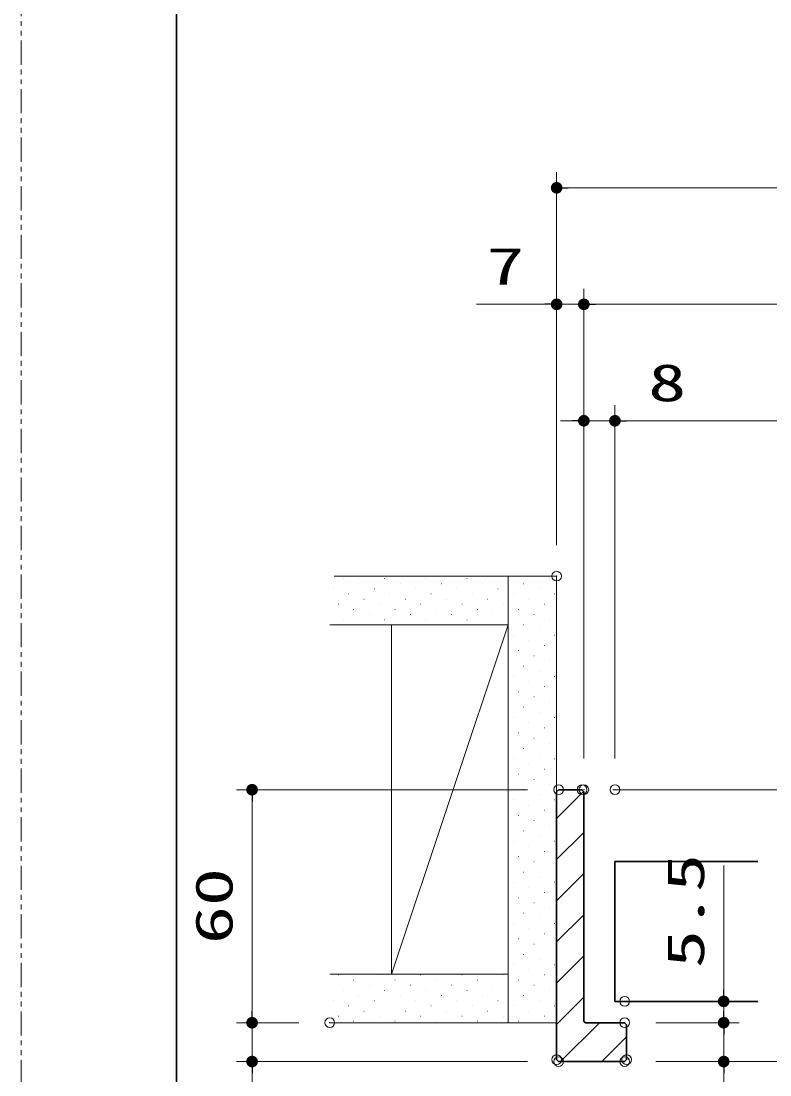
# Model space of a CAD drawing. Units: millimetres, scale not verified. Extents: x -1306 to 1306, y -607 to 607.
# Drawn here: x -1293 to -1100.2, y -316.6 to -45.2 of the extents above; entities that cross this region are included whole.
import ezdxf
from ezdxf.enums import TextEntityAlignment as Align

# ---------------------------------------------------------------- set-up
doc = ezdxf.new("R2010")
doc.units = ezdxf.units.MM
doc.header["$LTSCALE"] = 5
doc.header["$PDMODE"] = 32
doc.header["$PDSIZE"] = 2.5
doc.linetypes.add('USER2', pattern=[2.5, 1.25, -0.25, 0.25, -0.25, 0.25, -0.25])
for name, color, linetype, lineweight in [('0-2_線(白)', 7, 'Continuous', 30), ('0-3_線(黄)', 2, 'Continuous', 15), ('0-5_寸法線', 3, 'Continuous', 13), ('0-6_0', 3, 'Continuous', 25), ('0-7_DEFPOINTS', 7, 'Continuous', 5), ('0-9_ハッチング', 6, 'Continuous', 9), ('0-A_陰線', 1, 'USER2', 9), ('0-C_図面枠', 7, 'Continuous', 35)]:
    doc.layers.add(name, color=color, linetype=linetype, lineweight=lineweight)
doc.styles.add('ＭＳ ゴシック', font='')
doc.styles.get('ＭＳ ゴシック').set_extended_font_data('MS Gothic')

# ---------------------------------------------------------------- blocks, each defined once
blk = doc.blocks.new('_DOT')
at = {"layer": '0-6_0'}
blk.add_line((-2.5, 0), (-5, 0), dxfattribs=at)
for points in [[(0, 0), (-2.5, 0), (-2.48, 0.313)], [(0, 0), (-2.48, -0.313), (-2.5, 0)], [(0, 0), (-2.48, 0.313), (-2.421, 0.622)], [(0, 0), (-2.421, -0.622), (-2.48, -0.313)], [(0, 0), (-2.421, 0.622), (-2.324, 0.92)], [(0, 0), (-2.324, -0.92), (-2.421, -0.622)], [(0, 0), (-2.324, 0.92), (-2.191, 1.204)], [(0, 0), (-2.191, -1.204), (-2.324, -0.92)], [(0, 0), (-2.191, 1.204), (-2.023, 1.469)], [(0, 0), (-2.023, -1.469), (-2.191, -1.204)], [(0, 0), (-2.023, 1.469), (-1.822, 1.711)], [(0, 0), (-1.822, -1.711), (-2.023, -1.469)], [(0, 0), (-1.822, 1.711), (-1.594, 1.926)], [(0, 0), (-1.594, -1.926), (-1.822, -1.711)], [(0, 0), (-1.594, 1.926), (-1.34, 2.111)], [(0, 0), (-1.34, -2.111), (-1.594, -1.926)], [(0, 0), (-1.34, 2.111), (-1.064, 2.262)], [(0, 0), (-1.064, -2.262), (-1.34, -2.111)], [(0, 0), (-1.064, 2.262), (-0.773, 2.378)], [(0, 0), (-0.773, -2.378), (-1.064, -2.262)], [(0, 0), (-0.773, 2.378), (-0.468, 2.456)], [(0, 0), (-0.468, -2.456), (-0.773, -2.378)], [(0, 0), (-0.468, 2.456), (-0.157, 2.495)], [(0, 0), (-0.157, -2.495), (-0.468, -2.456)], [(0, 0), (-0.157, 2.495), (0.157, 2.495)], [(0, 0), (0.157, -2.495), (-0.157, -2.495)], [(0, 0), (0.157, 2.495), (0.468, 2.456)], [(0, 0), (0.468, 2.456), (0.773, 2.378)], [(0, 0), (0.773, 2.378), (1.064, 2.262)], [(0, 0), (1.064, 2.262), (1.34, 2.111)], [(0, 0), (1.34, 2.111), (1.594, 1.926)], [(0, 0), (1.594, 1.926), (1.822, 1.711)], [(0, 0), (1.822, 1.711), (2.023, 1.469)], [(0, 0), (2.023, 1.469), (2.191, 1.204)], [(0, 0), (2.191, 1.204), (2.324, 0.92)], [(0, 0), (2.324, 0.92), (2.421, 0.622)], [(0, 0), (2.421, 0.622), (2.48, 0.313)], [(0, 0), (2.48, 0.313), (2.5, 0)], [(0, 0), (0.468, -2.456), (0.157, -2.495)], [(0, 0), (0.773, -2.378), (0.468, -2.456)], [(0, 0), (1.064, -2.262), (0.773, -2.378)], [(0, 0), (1.34, -2.111), (1.064, -2.262)], [(0, 0), (1.594, -1.926), (1.34, -2.111)], [(0, 0), (1.822, -1.711), (1.594, -1.926)], [(0, 0), (2.023, -1.469), (1.822, -1.711)], [(0, 0), (2.191, -1.204), (2.023, -1.469)], [(0, 0), (2.324, -0.92), (2.191, -1.204)], [(0, 0), (2.421, -0.622), (2.324, -0.92)], [(0, 0), (2.48, -0.313), (2.421, -0.622)], [(0, 0), (2.5, 0), (2.48, -0.313)]]:
    blk.add_solid(points, dxfattribs=at)

msp = doc.modelspace()

# ---------------------------------------------------------------- linework, layer by layer
at = {"layer": '0-2_線(白)'}
for p, q in [((-1140.117, -261.684), (-1103.367, -261.684)), ((-1140.117, -297.684), (-1140.117, -261.684)), ((-1140.117, -297.684), (-1103.367, -297.684)), ((-1137.117, -312.682), (-1137.117, -303.682)), ((-1137.617, -313.182), (-1137.117, -312.682))]:
    msp.add_line(p, q, dxfattribs=at)
for points in [[(-1148.117, -302.682), (-1148.117, -243.682), (-1148.617, -243.182), (-1154.617, -243.182), (-1155.117, -243.682), (-1155.117, -312.682)], [(-1137.117, -303.682), (-1137.617, -303.182), (-1147.617, -303.182)], [(-1155.117, -312.682), (-1154.617, -313.182), (-1137.617, -313.182)]]:
    msp.add_lwpolyline(points, dxfattribs=at)
msp.add_arc((-1147.617, -302.682), 0.5, 180, 270, dxfattribs=at)
at = {"layer": '0-3_線(黄)'}
for p, q in [((-1212.34, -188.182), (-1155.117, -188.182)), ((-1167.617, -188.182), (-1167.617, -303.182)), ((-1155.117, -243.682), (-1155.117, -188.182)), ((-1213.507, -200.682), (-1167.617, -200.682)), ((-1197.617, -290.682), (-1167.617, -200.682)), ((-1197.617, -200.682), (-1197.617, -290.682)), ((-1213.507, -290.682), (-1167.617, -290.682)), ((-1213.507, -303.182), (-1155.117, -303.182))]:
    msp.add_line(p, q, dxfattribs=at)
at = {"layer": '0-5_寸法線'}
for p, q in [((-1155.117, -180.182), (-1155.117, -84.182)), ((-1152.117, -88.182), (-314.117, -88.182)), ((-1155.117, -180.182), (-1155.117, -114.182)), ((-1148.117, -235.182), (-1148.117, -114.182)), ((-1148.117, -235.182), (-1148.117, -114.182)), ((-1158.117, -118.182), (-1175.784, -118.182)), ((-1148.117, -118.182), (-1155.117, -118.182)), ((-1145.117, -118.182), (-321.117, -118.182)), ((-1145.117, -118.182), (-1142.117, -118.182)), ((-1148.117, -235.182), (-1148.117, -144.182)), ((-1140.117, -235.182), (-1140.117, -144.182)), ((-1140.117, -235.182), (-1140.117, -144.182)), ((-1151.117, -148.182), (-1154.117, -148.182)), ((-1148.117, -148.182), (-1140.117, -148.182)), ((-1137.117, -148.182), (-941.117, -148.182)), ((-1137.117, -148.182), (-1119.451, -148.182)), ((-1162.617, -243.182), (-1237.507, -243.182)), ((-1140.617, -243.182), (-1078.117, -243.182)), ((-1233.507, -246.182), (-1233.507, -300.182)), ((-1112.117, -294.684), (-1112.117, -262.732)), ((-1233.507, -300.182), (-1233.507, -297.182)), ((-1129.617, -297.684), (-1108.117, -297.684)), ((-1112.117, -300.182), (-1112.117, -297.182)), ((-1112.117, -303.182), (-1112.117, -297.684)), ((-1221.507, -303.182), (-1237.507, -303.182)), ((-1221.507, -303.182), (-1237.507, -303.182)), ((-1233.507, -303.182), (-1233.507, -313.182)), ((-1129.617, -303.182), (-1108.117, -303.182)), ((-1129.617, -303.182), (-1108.117, -303.182)), ((-1112.117, -303.182), (-1112.117, -313.182)), ((-1112.117, -306.182), (-1112.117, -309.182)), ((-1162.617, -313.182), (-1237.507, -313.182)), ((-1129.617, -313.182), (-1108.117, -313.182)), ((-1129.617, -313.182), (-1078.117, -313.182)), ((-1233.507, -316.182), (-1233.507, -341.944)), ((-1112.117, -316.182), (-1112.117, -341.944))]:
    msp.add_line(p, q, dxfattribs=at)
at = {"layer": '0-7_DEFPOINTS'}
for p in [(-1155.117, -118.182), (-1148.117, -148.182), (-1155.117, -188.182), (-1154.617, -243.182), (-1148.617, -243.182), (-1148.117, -243.182), (-1140.117, -243.182), (-1137.617, -297.684), (-1112.117, -297.684), (-1233.507, -303.182), (-1213.507, -303.182), (-1137.617, -303.182), (-1233.507, -313.182), (-1155.117, -312.682), (-1154.617, -313.182), (-1137.617, -313.182), (-1137.117, -312.682), (-1112.117, -313.182)]:
    msp.add_point(p, dxfattribs=at)
at = {"layer": '0-9_ハッチング'}
for p, q in [((-1210.017, -188.799), (-1209.967, -188.799)), ((-1199.411, -188.799), (-1199.361, -188.799)), ((-1188.804, -188.799), (-1188.754, -188.799)), ((-1178.197, -188.799), (-1178.147, -188.799)), ((-1167.591, -188.799), (-1167.541, -188.799)), ((-1156.984, -188.799), (-1156.934, -188.799)), ((-1212.669, -191.45), (-1212.619, -191.45)), ((-1206.04, -190.125), (-1205.99, -190.125)), ((-1202.062, -191.45), (-1202.012, -191.45)), ((-1195.433, -190.125), (-1195.383, -190.125)), ((-1191.456, -191.45), (-1191.406, -191.45)), ((-1184.827, -190.125), (-1184.777, -190.125)), ((-1180.849, -191.45), (-1180.799, -191.45)), ((-1174.22, -190.125), (-1174.17, -190.125)), ((-1170.243, -191.45), (-1170.193, -191.45)), ((-1163.613, -190.125), (-1163.563, -190.125)), ((-1159.636, -191.45), (-1159.586, -191.45)), ((-1208.691, -192.776), (-1208.641, -192.776)), ((-1204.714, -194.102), (-1204.664, -194.102)), ((-1198.085, -192.776), (-1198.035, -192.776)), ((-1194.107, -194.102), (-1194.057, -194.102)), ((-1187.478, -192.776), (-1187.428, -192.776)), ((-1183.501, -194.102), (-1183.451, -194.102)), ((-1176.872, -192.776), (-1176.822, -192.776)), ((-1172.894, -194.102), (-1172.844, -194.102)), ((-1166.265, -192.776), (-1166.215, -192.776)), ((-1162.288, -194.102), (-1162.238, -194.102)), ((-1155.658, -192.776), (-1155.608, -192.776)), ((-1211.343, -195.428), (-1211.293, -195.428)), ((-1207.366, -196.754), (-1207.316, -196.754)), ((-1203.388, -198.079), (-1203.338, -198.079)), ((-1200.737, -195.428), (-1200.687, -195.428)), ((-1196.759, -196.754), (-1196.709, -196.754)), ((-1192.782, -198.079), (-1192.732, -198.079)), ((-1190.13, -195.428), (-1190.08, -195.428)), ((-1186.152, -196.754), (-1186.102, -196.754)), ((-1182.175, -198.079), (-1182.125, -198.079)), ((-1179.523, -195.428), (-1179.473, -195.428)), ((-1175.546, -196.754), (-1175.496, -196.754)), ((-1171.568, -198.079), (-1171.518, -198.079)), ((-1168.917, -195.428), (-1168.867, -195.428)), ((-1164.939, -196.754), (-1164.889, -196.754)), ((-1160.962, -198.079), (-1160.912, -198.079)), ((-1158.31, -195.428), (-1158.26, -195.428)), ((-1210.017, -199.405), (-1209.967, -199.405)), ((-1199.411, -199.405), (-1199.361, -199.405)), ((-1188.804, -199.405), (-1188.754, -199.405)), ((-1178.197, -199.405), (-1178.147, -199.405)), ((-1167.591, -199.405), (-1167.541, -199.405)), ((-1163.613, -200.731), (-1163.563, -200.731)), ((-1156.984, -199.405), (-1156.934, -199.405)), ((-1166.265, -203.383), (-1166.215, -203.383)), ((-1159.636, -202.057), (-1159.586, -202.057)), ((-1155.658, -203.383), (-1155.608, -203.383)), ((-1162.288, -204.709), (-1162.238, -204.709)), ((-1158.31, -206.034), (-1158.26, -206.034)), ((-1164.939, -207.36), (-1164.889, -207.36)), ((-1160.962, -208.686), (-1160.912, -208.686)), ((-1167.591, -210.012), (-1167.541, -210.012)), ((-1163.613, -211.338), (-1163.563, -211.338)), ((-1156.984, -210.012), (-1156.934, -210.012)), ((-1166.265, -213.989), (-1166.215, -213.989)), ((-1159.636, -212.664), (-1159.586, -212.664)), ((-1155.658, -213.989), (-1155.608, -213.989)), ((-1162.288, -215.315), (-1162.238, -215.315)), ((-1158.31, -216.641), (-1158.26, -216.641)), ((-1164.939, -217.967), (-1164.889, -217.967)), ((-1160.962, -219.293), (-1160.912, -219.293)), ((-1167.591, -220.619), (-1167.541, -220.619)), ((-1163.613, -221.944), (-1163.563, -221.944)), ((-1156.984, -220.619), (-1156.934, -220.619)), ((-1166.265, -224.596), (-1166.215, -224.596)), ((-1159.636, -223.27), (-1159.586, -223.27)), ((-1155.658, -224.596), (-1155.608, -224.596)), ((-1162.288, -225.922), (-1162.238, -225.922)), ((-1158.31, -227.248), (-1158.26, -227.248)), ((-1164.939, -228.573), (-1164.889, -228.573)), ((-1160.962, -229.899), (-1160.912, -229.899)), ((-1167.591, -231.225), (-1167.541, -231.225)), ((-1163.613, -232.551), (-1163.563, -232.551)), ((-1156.984, -231.225), (-1156.934, -231.225)), ((-1166.265, -235.203), (-1166.215, -235.203)), ((-1159.636, -233.877), (-1159.586, -233.877)), ((-1155.658, -235.203), (-1155.608, -235.203)), ((-1162.288, -236.528), (-1162.238, -236.528)), ((-1158.31, -237.854), (-1158.26, -237.854)), ((-1164.939, -239.18), (-1164.889, -239.18)), ((-1160.962, -240.506), (-1160.912, -240.506)), ((-1167.591, -241.832), (-1167.541, -241.832)), ((-1163.613, -243.158), (-1163.563, -243.158)), ((-1156.984, -241.832), (-1156.934, -241.832)), ((-1155.117, -250.571), (-1148.173, -243.627)), ((-1166.265, -245.809), (-1166.215, -245.809)), ((-1159.636, -244.483), (-1159.586, -244.483)), ((-1155.658, -245.809), (-1155.608, -245.809)), ((-1162.288, -247.135), (-1162.238, -247.135)), ((-1158.31, -248.461), (-1158.26, -248.461)), ((-1164.939, -249.787), (-1164.889, -249.787)), ((-1160.962, -251.112), (-1160.912, -251.112)), ((-1167.591, -252.438), (-1167.541, -252.438)), ((-1163.613, -253.764), (-1163.563, -253.764)), ((-1159.636, -255.09), (-1159.586, -255.09)), ((-1156.984, -252.438), (-1156.934, -252.438)), ((-1155.117, -261.178), (-1148.117, -254.178)), ((-1166.265, -256.416), (-1166.215, -256.416)), ((-1162.288, -257.742), (-1162.238, -257.742)), ((-1155.658, -256.416), (-1155.608, -256.416)), ((-1164.939, -260.393), (-1164.889, -260.393)), ((-1158.31, -259.067), (-1158.26, -259.067)), ((-1167.591, -263.045), (-1167.541, -263.045)), ((-1160.962, -261.719), (-1160.912, -261.719)), ((-1156.984, -263.045), (-1156.934, -263.045)), ((-1163.613, -264.371), (-1163.563, -264.371)), ((-1159.636, -265.697), (-1159.586, -265.697)), ((-1155.117, -271.785), (-1148.117, -264.785)), ((-1166.265, -267.022), (-1166.215, -267.022)), ((-1162.288, -268.348), (-1162.238, -268.348)), ((-1155.658, -267.022), (-1155.608, -267.022)), ((-1164.939, -271), (-1164.889, -271)), ((-1158.31, -269.674), (-1158.26, -269.674)), ((-1167.591, -273.652), (-1167.541, -273.652)), ((-1160.962, -272.326), (-1160.912, -272.326)), ((-1156.984, -273.652), (-1156.934, -273.652)), ((-1163.613, -274.977), (-1163.563, -274.977)), ((-1159.636, -276.303), (-1159.586, -276.303)), ((-1155.117, -282.391), (-1148.117, -275.391)), ((-1166.265, -277.629), (-1166.215, -277.629)), ((-1162.288, -278.955), (-1162.238, -278.955)), ((-1155.658, -277.629), (-1155.608, -277.629)), ((-1164.939, -281.606), (-1164.889, -281.606)), ((-1158.31, -280.281), (-1158.26, -280.281)), ((-1167.591, -284.258), (-1167.541, -284.258)), ((-1160.962, -282.932), (-1160.912, -282.932)), ((-1156.984, -284.258), (-1156.934, -284.258)), ((-1163.613, -285.584), (-1163.563, -285.584)), ((-1159.636, -286.91), (-1159.586, -286.91)), ((-1155.117, -292.998), (-1148.117, -285.998)), ((-1166.265, -288.236), (-1166.215, -288.236)), ((-1162.288, -289.561), (-1162.238, -289.561)), ((-1155.658, -288.236), (-1155.608, -288.236)), ((-1211.343, -290.887), (-1211.293, -290.887)), ((-1207.366, -292.213), (-1207.316, -292.213)), ((-1200.737, -290.887), (-1200.687, -290.887)), ((-1196.759, -292.213), (-1196.709, -292.213)), ((-1190.13, -290.887), (-1190.08, -290.887)), ((-1186.152, -292.213), (-1186.102, -292.213)), ((-1179.523, -290.887), (-1179.473, -290.887)), ((-1175.546, -292.213), (-1175.496, -292.213)), ((-1168.917, -290.887), (-1168.867, -290.887)), ((-1164.939, -292.213), (-1164.889, -292.213)), ((-1158.31, -290.887), (-1158.26, -290.887)), ((-1210.017, -294.865), (-1209.967, -294.865)), ((-1203.388, -293.539), (-1203.338, -293.539)), ((-1199.411, -294.865), (-1199.361, -294.865)), ((-1192.782, -293.539), (-1192.732, -293.539)), ((-1188.804, -294.865), (-1188.754, -294.865)), ((-1182.175, -293.539), (-1182.125, -293.539)), ((-1178.197, -294.865), (-1178.147, -294.865)), ((-1171.568, -293.539), (-1171.518, -293.539)), ((-1167.591, -294.865), (-1167.541, -294.865)), ((-1160.962, -293.539), (-1160.912, -293.539)), ((-1156.984, -294.865), (-1156.934, -294.865)), ((-1212.669, -297.516), (-1212.619, -297.516)), ((-1206.04, -296.191), (-1205.99, -296.191)), ((-1202.062, -297.516), (-1202.012, -297.516)), ((-1195.433, -296.191), (-1195.383, -296.191)), ((-1191.456, -297.516), (-1191.406, -297.516)), ((-1184.827, -296.191), (-1184.777, -296.191)), ((-1180.849, -297.516), (-1180.799, -297.516)), ((-1174.22, -296.191), (-1174.17, -296.191)), ((-1170.243, -297.516), (-1170.193, -297.516)), ((-1163.613, -296.191), (-1163.563, -296.191)), ((-1159.636, -297.516), (-1159.586, -297.516)), ((-1155.117, -303.604), (-1148.117, -296.604)), ((-1208.691, -298.842), (-1208.641, -298.842)), ((-1204.714, -300.168), (-1204.664, -300.168)), ((-1198.085, -298.842), (-1198.035, -298.842)), ((-1194.107, -300.168), (-1194.057, -300.168)), ((-1187.478, -298.842), (-1187.428, -298.842)), ((-1183.501, -300.168), (-1183.451, -300.168)), ((-1176.872, -298.842), (-1176.822, -298.842)), ((-1172.894, -300.168), (-1172.844, -300.168)), ((-1166.265, -298.842), (-1166.215, -298.842)), ((-1162.288, -300.168), (-1162.238, -300.168)), ((-1155.658, -298.842), (-1155.608, -298.842)), ((-1211.343, -301.494), (-1211.293, -301.494)), ((-1207.366, -302.82), (-1207.316, -302.82)), ((-1200.737, -301.494), (-1200.687, -301.494)), ((-1196.759, -302.82), (-1196.709, -302.82)), ((-1190.13, -301.494), (-1190.08, -301.494)), ((-1186.152, -302.82), (-1186.102, -302.82)), ((-1179.523, -301.494), (-1179.473, -301.494)), ((-1175.546, -302.82), (-1175.496, -302.82)), ((-1168.917, -301.494), (-1168.867, -301.494)), ((-1164.939, -302.82), (-1164.889, -302.82)), ((-1158.31, -301.494), (-1158.26, -301.494)), ((-1154.088, -313.182), (-1144.088, -303.182)), ((-1143.482, -313.182), (-1137.117, -306.818))]:
    msp.add_line(p, q, dxfattribs=at)
at = {"layer": '0-A_陰線', "color": 4}
msp.add_line((-1292.964, -594), (-1292.964, 594), dxfattribs=at)
at = {"layer": '0-C_図面枠'}
msp.add_lwpolyline([(-1252.964, -554), (347.036, -554), (347.036, 554), (-1252.964, 554)], close=True, dxfattribs=at)

# ---------------------------------------------------------------- block references
at = {"layer": '0-5_寸法線', "xscale": 0.6, "yscale": 0.6}
for p, rotation in [((-1155.117, -88.182), 180), ((-1148.117, -118.182), 180), ((-1148.117, -118.182), 180), ((-1140.117, -148.182), 180), ((-1140.117, -148.182), 180), ((-1233.507, -243.182), 90), ((-1112.117, -297.684), 270), ((-1233.507, -303.182), 270), ((-1233.507, -303.182), 270), ((-1112.117, -303.182), 270), ((-1112.117, -303.182), 90), ((-1233.507, -313.182), 90), ((-1112.117, -313.182), 90)]:
    msp.add_blockref('_DOT', p, dxfattribs=dict(at, rotation=rotation))
for p in [(-1155.117, -118.182), (-1148.117, -148.182)]:
    msp.add_blockref('_DOT', p, dxfattribs=at)

# ---------------------------------------------------------------- texts
at = {"layer": '0-5_寸法線', "style": 'ＭＳ ゴシック', "width": 1.5}
for s, p in [('7', (-1173.213, -116.032)), ('8', (-1131.546, -146.032))]:
    msp.add_text(s, height=9.604, dxfattribs=at).set_placement(p, align=Align.BOTTOM_LEFT)
for s, p in [('5.5', (-1114.267, -289.113)), ('60', (-1235.657, -282.944))]:
    msp.add_text(s, height=9.604, rotation=90, dxfattribs=at).set_placement(p, align=Align.BOTTOM_LEFT)

doc.saveas('drawing.dxf')
